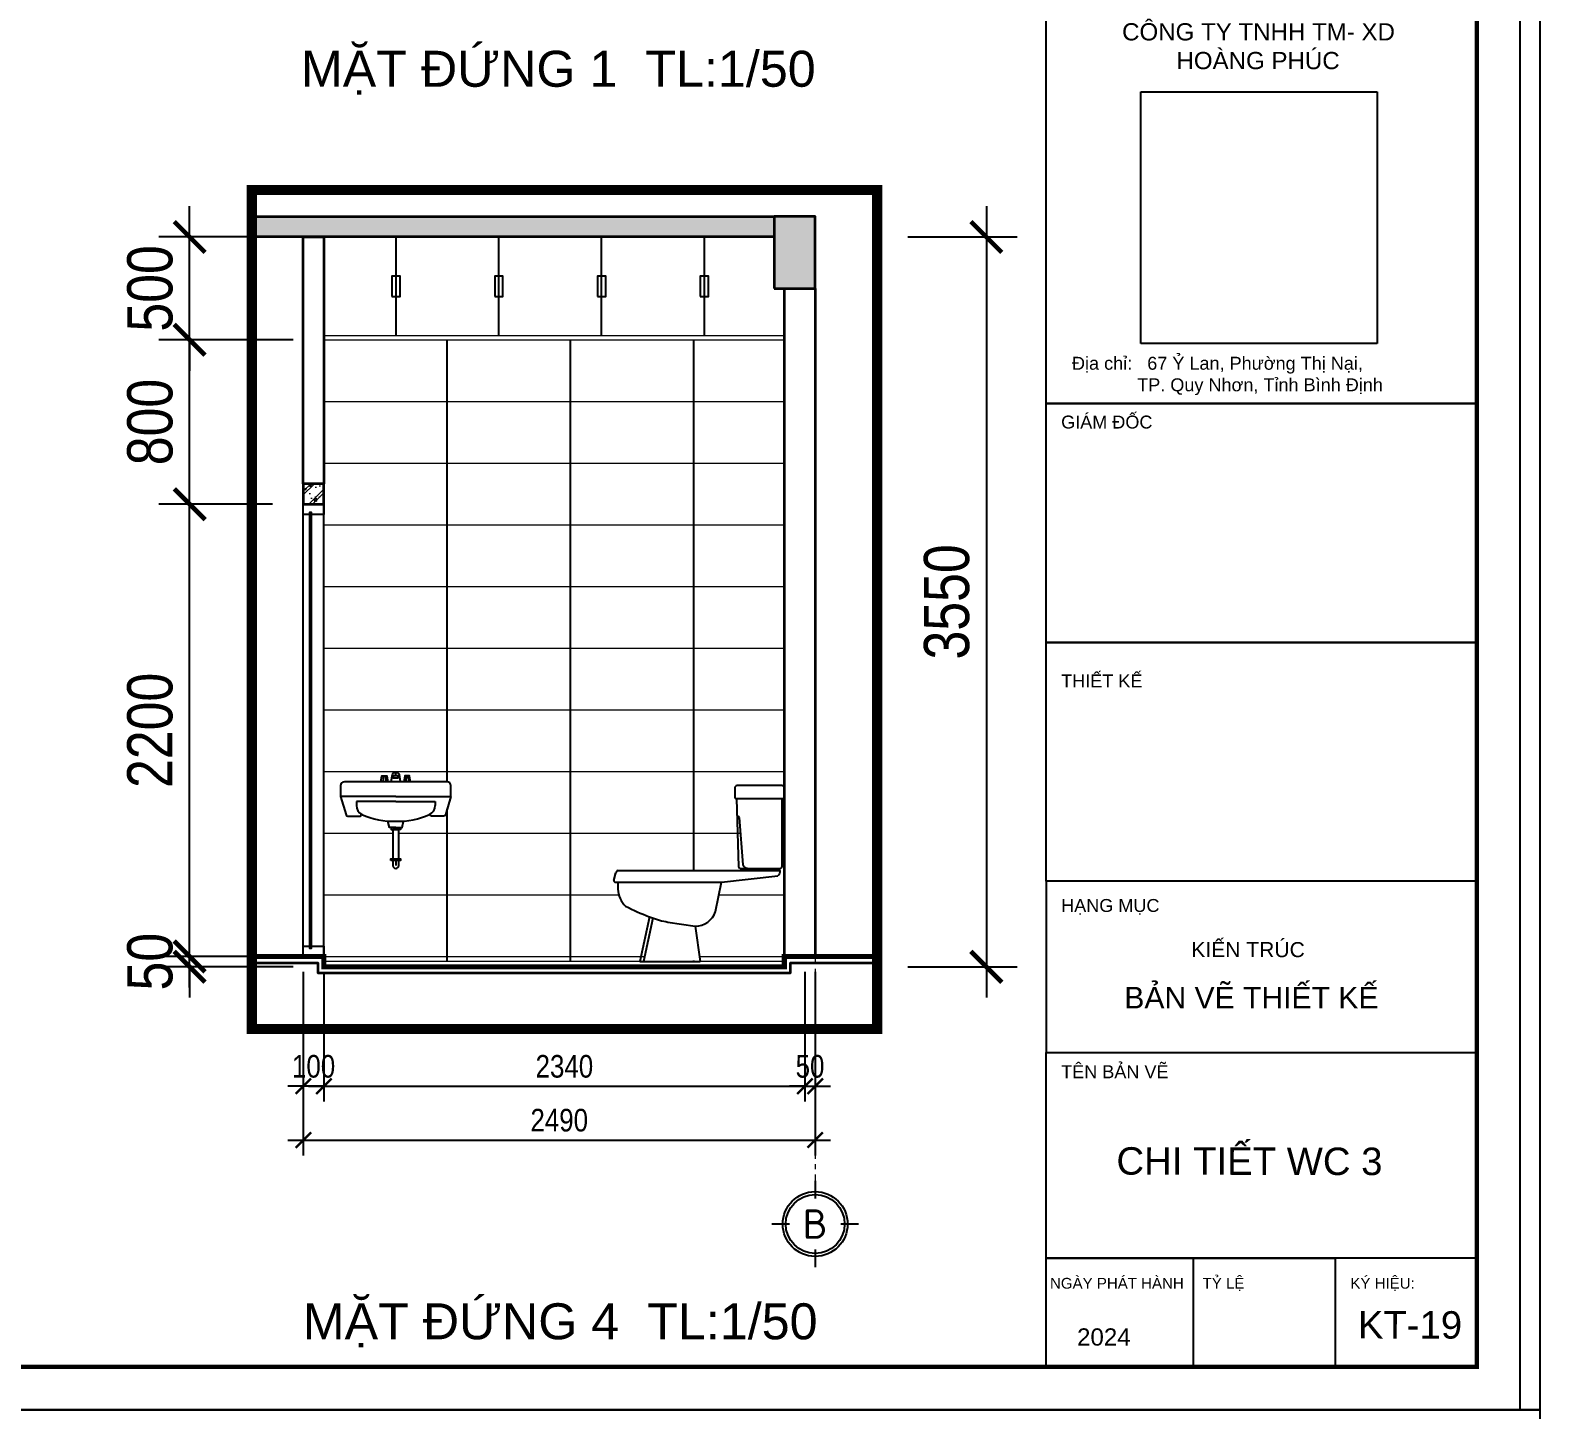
# Model space of a CAD drawing. Header units: inches. Extents: x 236662 to 497023, y -248575 to 81795.
# Drawn here: x 292805 to 300149, y -223672 to -216961 of the extents above; entities that cross this region are included whole.
import ezdxf
from ezdxf.enums import TextEntityAlignment as Align

# ---------------------------------------------------------------- set-up
doc = ezdxf.new("R2010")
doc.units = ezdxf.units.IN
doc.header["$LTSCALE"] = 10
doc.header["$MEASUREMENT"] = 0
doc.linetypes.add('ACAD_ISO02W100', pattern=[15, 12, -3])
doc.linetypes.add('CENTER', pattern=[2, 1.25, -0.25, 0.25, -0.25])
for name, color, linetype in [('01. HP_TEXT', 9, 'Continuous'), ('04. HP_CUA', 153, 'Continuous'), ('07. HP_KY HIEU', 43, 'Continuous'), ('07. HP_KY HIEU @ 1', 43, 'Continuous'), ('08. HP_DIM', 118, 'Continuous'), ('10. HP_VAT DUNG 1', 144, 'Continuous'), ('hach', 7, 'Continuous'), ('TEXT', 2, 'Continuous')]:
    doc.layers.add(name, color=color, linetype=linetype)
for name, color, linetype, lineweight in [('02. HP_BE TONG', 1, 'Continuous', 35), ('03. HP_TUONG', 2, 'Continuous', 35), ('05. HP_TRUC', 251, 'CENTER', 5), ('06. HP_THAY 1', 134, 'Continuous', 15), ('06. HP_THAY 2', 147, 'Continuous', 13), ('09_HP_HATCH', 8, 'Continuous', 5)]:
    doc.layers.add(name, color=color, linetype=linetype, lineweight=lineweight)
doc.layers.add('Tpl_Bound', color=1, linetype='Continuous', plot=False)
doc.styles.add('ISOCP50', font='isocpeur.ttf')
doc.styles.get("Standard").update_dxf_attribs({"font": 'arial.ttf'})
doc.styles.add('TA1', font='arial.ttf')
doc.styles.add('TEXT (none)', font='arial.ttf')
doc.styles.add('text2', font='VHELVCN.TTF')
doc.dimstyles.new('AL-100', dxfattribs={"dimtxt": 220, "dimasz": 150, "dimexe": 150, "dimexo": 150, "dimgap": 80, "dimtad": 1, "dimdec": 0, "dimzin": 9, "dimtxsty": 'text2', "dimblk": 'ARCHTICK', "dimcen": 1, "dimdle": 150, "dimclrd": 256, "dimclre": 256, "dimclrt": 7, "dimadec": 0, "dimazin": 0, "dimtfac": 1, "dimtdec": 0, "dimtix": 1, "dimtmove": 2, "dimatfit": 3, "dimldrblk": 'ARCHTICK', "dimfxl": 1, "dimtolj": 1, "dimtzin": 0, "dimlwd": -1, "dimlwe": -1, "dimarcsym": 0})
doc.dimstyles.new('AL-100 (1-50)', dxfattribs={"dimscale": 0.5, "dimtxt": 220, "dimasz": 150, "dimexe": 150, "dimexo": 150, "dimgap": 80, "dimtad": 1, "dimdec": 0, "dimzin": 9, "dimtxsty": 'text2', "dimblk": 'ARCHTICK', "dimcen": 1, "dimdle": 150, "dimclrd": 256, "dimclre": 256, "dimclrt": 7, "dimadec": 0, "dimazin": 0, "dimtfac": 1, "dimtdec": 0, "dimtix": 1, "dimtmove": 2, "dimatfit": 3, "dimldrblk": 'ARCHTICK', "dimfxl": 1, "dimtolj": 1, "dimtzin": 0, "dimlwd": -1, "dimlwe": -1, "dimarcsym": 0})
picture_1 = doc.add_image_def('image1.jpg', size_in_pixel=(1818, 1935))

# ---------------------------------------------------------------- blocks, each defined once
blk = doc.blocks.new('KHUNG TEN A-3')
at = {"layer": '01. HP_TEXT'}
for points in [[(365.0000000000001, 116.7386527405854), (365.0000000000001, 163.3445738685962), (414.9999999999999, 163.3445738685962), (414.9999999999999, 116.7386527405854)], [(365.0000000000001, 89.04361435174019), (365.0000000000001, 116.7386527405854), (414.9999999999999, 116.7386527405854), (414.9999999999999, 89.04361435174019)], [(365.0000000000001, 61.34857596289419), (365.0000000000001, 89.04361435174019), (414.9999999999999, 89.04361435174019), (414.9999999999999, 61.34857596289419)], [(365.0000000000001, 61.34857596289419), (365.0000000000001, 41.47062960710662), (414.9999999999999, 41.47062960710662), (414.9999999999999, 61.34857596289419)], [(365.0000000000001, 17.61216440969179), (365.0000000000001, 41.47062960710662), (414.9999999999999, 41.47062960710662), (414.9999999999999, 17.61216440969179)], [(365.0000000000001, 5.000000000000682), (365.0000000000001, 17.61216440969179), (398.5623552153564, 17.61216440969179), (398.5623552153564, 5.000000000000682)], [(398.5623552153564, 5.000000000000682), (382.1247104307132, 5.000000000000682), (382.1247104307132, 17.61216440969179), (398.5623552153564, 17.61216440969179)], [(398.5623552153564, 5.000000000000682), (414.9999999999999, 5.000000000000682), (414.9999999999999, 17.61216440969179), (398.5623552153564, 17.61216440969179)]]:
    blk.add_lwpolyline(points, close=True, dxfattribs=at)
at = {"layer": '02. HP_BE TONG', "color": 1, "const_width": 0.4999999999999999}
blk.add_lwpolyline([(15.00000000000011, 5.000000000000682), (414.9999999999999, 5.000000000000682), (414.9999999999999, 292), (15.00000000000011, 292)], close=True, dxfattribs=at)
at = {"layer": '06. HP_THAY 1'}
blk.add_lwpolyline([(1.13686837721616e-13, 297), (420.0000000000001, 297), (420.0000000000001, 6.821210263296962e-13), (1.13686837721616e-13, 6.821210263296962e-13)], close=True, dxfattribs=at)
at = {"layer": 'Defpoints'}
blk.add_lwpolyline([(1.13686837721616e-13, 6.821210263296962e-13), (419.9999999999999, 6.821210263296962e-13), (419.9999999999999, 297), (1.13686837721616e-13, 297)], close=True, dxfattribs=at)
at = {"layer": '01. HP_TEXT', "color": 7, "style": 'TA1'}
for s, height, p in [('GIÁM ĐỐC', 1.5, (366.7500000000001, 113.8535454084688)), ('THIẾT KẾ', 1.5, (366.7500000000001, 83.81814191478702)), ('HẠNG MỤC', 1.5, (366.7500000000001, 57.76417565240695)), ('TÊN BẢN VẼ', 1.5, (366.7500000000001, 38.47062960710696)), ('NGÀY PHÁT HÀNH', 1.25, (365.4570158360685, 14.05616144354622)), ('TỶ LỆ', 1.25, (383.1621541026194, 14.05616144354622)), ('KÝ HIỆU:', 1.25, (400.3123552153567, 14.05616144354622)), ('2024', 2, (368.59584386667, 7.449146253301706))]:
    blk.add_text(s, height=height, dxfattribs=at).set_placement(p)
at = {"layer": '01. HP_TEXT', "style": 'TA1'}
for s, height, p in [('KIẾN TRÚC', 1.75, (388.4357243020851, 53.39363186013429)), ('BẢN VẼ THIẾT KẾ', 2.5, (388.8257329496529, 47.82272105315337))]:
    blk.add_text(s, height=height, dxfattribs=at).set_placement(p, align=Align.MIDDLE_CENTER)
at = {"layer": '01. HP_TEXT', "insert": (364.2567647546758, 160.8803418782288), "char_height": 2, "attachment_point": 1, "style": 'TA1'}
blk.add_mtext_dynamic_manual_height_columns('\\pi9.5649;CÔNG TY TNHH TM- XD \\P\\pi11.2177;      HOÀNG PHÚC', width=53.45720519136125, gutter_width=0.02545367974207942, heights=[0], dxfattribs=at)
at = {"layer": '01. HP_TEXT', "color": 7, "insert": (365.0368545205989, 122.1742613294603), "char_height": 1.5, "attachment_point": 1, "style": 'TA1'}
blk.add_mtext_dynamic_manual_height_columns('\\A1;\\pi-0.02931,l3,t7.47069,17.97069;Địa chỉ:   67 Ỷ Lan, Phường Thị Nại, \\P             TP. Quy Nhơn, Tỉnh Bình Định ', width=49.55086687546071, gutter_width=2.41112149158539, heights=[62.37116073187635], dxfattribs=at)
image = blk.add_image(picture_1, insert=(375.9901666210061, 123.7294817048407), size_in_units=(27.41258399595971, 29.176760193719495))
image.dxf.flags = 7
blk = doc.blocks.new('_ArchTick')
at = {"color": 0, "linetype": 'ByBlock', "const_width": 0.15}
blk.add_lwpolyline([(-0.5, -0.5), (0.5, 0.5)], dxfattribs=at)
blk = doc.blocks.new('*D844')
at = {"layer": '08. HP_DIM', "transparency": 16777216}
for p, q in [((294134.1237042837, -221541.7358204108), (294134.1237042837, -222172.7669657112)), ((294234.1237042837, -221737.7908513091), (294234.1237042837, -222172.7669657112)), ((294134.1237042837, -222097.7669657112), (294059.1237042837, -222097.7669657112)), ((294234.1237042837, -222097.7669657112), (294134.1237042837, -222097.7669657112)), ((294234.1237042837, -222097.7669657112), (294309.1237042837, -222097.7669657112))]:
    blk.add_line(p, q, dxfattribs=at)
at = {"layer": 'Defpoints', "color": 0, "transparency": 16777216}
for p in [(294134.1237042837, -221466.7358204108), (294234.1237042837, -221662.7908513091), (294134.1237042837, -222097.7669657112)]:
    blk.add_point(p, dxfattribs=at)
at = {"layer": '08. HP_DIM', "transparency": 16777216, "xscale": 75, "yscale": 75, "zscale": 75}
blk.add_blockref('_ArchTick', (294134.1237042837, -222097.7669657112), dxfattribs=at)
at = {"layer": '08. HP_DIM', "transparency": 16777216, "xscale": 75, "yscale": 75, "zscale": 75, "rotation": 180}
blk.add_blockref('_ArchTick', (294234.1237042837, -222097.7669657112), dxfattribs=at)
at = {"layer": '08. HP_DIM', "color": 7, "transparency": 16777216, "insert": (294184.1237042837, -222001.5936323778), "char_height": 110, "attachment_point": 5, "style": 'text2'}
blk.add_mtext('\\A1;100', dxfattribs=at)
blk = doc.blocks.new('*D845')
at = {"layer": '08. HP_DIM', "transparency": 16777216}
for p, q in [((294234.1237042837, -221541.7358204108), (294234.1237042837, -222172.7669657112)), ((296574.1237042837, -221541.7358204108), (296574.1237042837, -222172.7669657112)), ((294159.1237042837, -222097.7669657112), (296649.1237042837, -222097.7669657112))]:
    blk.add_line(p, q, dxfattribs=at)
at = {"layer": 'Defpoints', "color": 0, "transparency": 16777216}
for p in [(294234.1237042837, -221466.7358204108), (296574.1237042837, -221466.7358204108), (296574.1237042837, -222097.7669657112)]:
    blk.add_point(p, dxfattribs=at)
at = {"layer": '08. HP_DIM', "transparency": 16777216, "xscale": 75, "yscale": 75, "zscale": 75, "rotation": 180}
blk.add_blockref('_ArchTick', (294234.1237042837, -222097.7669657112), dxfattribs=at)
at = {"layer": '08. HP_DIM', "transparency": 16777216, "xscale": 75, "yscale": 75, "zscale": 75}
blk.add_blockref('_ArchTick', (296574.1237042837, -222097.7669657112), dxfattribs=at)
at = {"layer": '08. HP_DIM', "color": 7, "transparency": 16777216, "insert": (295404.1237042837, -222001.5936323778), "char_height": 110, "attachment_point": 5, "style": 'text2'}
blk.add_mtext('\\A1;2340', dxfattribs=at)
blk = doc.blocks.new('*D846')
at = {"layer": '08. HP_DIM', "transparency": 16777216}
for p, q in [((296574.1237042837, -221541.7358204108), (296574.1237042837, -222172.7669657112)), ((296624.1237042838, -221737.7908513091), (296624.1237042838, -222172.7669657112)), ((296574.1237042837, -222097.7669657112), (296499.1237042837, -222097.7669657112)), ((296574.1237042837, -222097.7669657112), (296624.1237042838, -222097.7669657112)), ((296624.1237042838, -222097.7669657112), (296699.1237042838, -222097.7669657112))]:
    blk.add_line(p, q, dxfattribs=at)
at = {"layer": 'Defpoints', "color": 0, "transparency": 16777216}
for p in [(296574.1237042837, -221466.7358204108), (296624.1237042838, -221662.7908513091), (296624.1237042838, -222097.7669657112)]:
    blk.add_point(p, dxfattribs=at)
at = {"layer": '08. HP_DIM', "transparency": 16777216, "xscale": 75, "yscale": 75, "zscale": 75}
blk.add_blockref('_ArchTick', (296574.1237042837, -222097.7669657112), dxfattribs=at)
at = {"layer": '08. HP_DIM', "transparency": 16777216, "xscale": 75, "yscale": 75, "zscale": 75, "rotation": 180}
blk.add_blockref('_ArchTick', (296624.1237042838, -222097.7669657112), dxfattribs=at)
at = {"layer": '08. HP_DIM', "color": 7, "transparency": 16777216, "insert": (296599.1237042837, -222001.5936323778), "char_height": 110, "attachment_point": 5, "style": 'text2'}
blk.add_mtext('\\A1;50', dxfattribs=at)
blk = doc.blocks.new('*D847')
at = {"layer": '08. HP_DIM', "transparency": 16777216}
for p, q in [((294134.1237042837, -221541.7358204108), (294134.1237042837, -222434.6560630531)), ((296624.1237042838, -221541.7358204108), (296624.1237042838, -222434.6560630531)), ((294059.1237042837, -222359.6560630531), (296699.1237042838, -222359.6560630531))]:
    blk.add_line(p, q, dxfattribs=at)
at = {"layer": 'Defpoints', "color": 0, "transparency": 16777216}
for p in [(294134.1237042837, -221466.7358204108), (296624.1237042838, -221466.7358204108), (296624.1237042838, -222359.6560630531)]:
    blk.add_point(p, dxfattribs=at)
at = {"layer": '08. HP_DIM', "transparency": 16777216, "xscale": 75, "yscale": 75, "zscale": 75, "rotation": 180}
blk.add_blockref('_ArchTick', (294134.1237042837, -222359.6560630531), dxfattribs=at)
at = {"layer": '08. HP_DIM', "transparency": 16777216, "xscale": 75, "yscale": 75, "zscale": 75}
blk.add_blockref('_ArchTick', (296624.1237042838, -222359.6560630531), dxfattribs=at)
at = {"layer": '08. HP_DIM', "color": 7, "transparency": 16777216, "insert": (295379.1237042837, -222263.4827297198), "char_height": 110, "attachment_point": 5, "style": 'text2'}
blk.add_mtext('\\A1;2490', dxfattribs=at)
blk = doc.blocks.new('grid test1')
at = {"ltscale": 20}
for p, q in [((-7.275957614183426e-12, 440.0000000133296), (-7.275957614183426e-12, 260)), ((-260.0000000000073, 0), (-440.0000000133296, 0)), ((440.0000000133223, 0), (259.9999999999927, 0)), ((-7.275957614183426e-12, -260), (-7.275957614183426e-12, -440.0000000133223))]:
    blk.add_line(p, q, dxfattribs=at)
at = {"color": 251, "ltscale": 20, "true_color": 0x636466}
for radius in [330, 300]:
    blk.add_circle((-7.275957614183426e-12, 0), radius, dxfattribs=at)
at = {"layer": '01. HP_TEXT', "color": 2, "ltscale": 20, "true_color": 0xf1eb1f, "style": 'ISOCP50'}
blk.add_attdef('GRID', text='', height=300, dxfattribs=at).set_placement((-36.88435230051255, 0.310871269350173), align=Align.MIDDLE_CENTER)
blk = doc.blocks.new('*U308')
for p, q in [((0, 50), (0, 2150)), ((100, 50), (100, 2150))]:
    blk.add_line(p, q)
for points in [[(1.818989403545856e-12, 2150), (60, 2150), (59.99999999999818, 2160), (70.00000000000182, 2160), (70.00000000000182, 2150), (100, 2150), (100, 2200), (0, 2200)], [(0, 0), (100, 0), (100, 50), (70, 50), (69.99999999999818, 40), (60, 40), (60, 50), (0, 50)]]:
    blk.add_lwpolyline(points, close=True)
at = {"color": 8}
blk.add_lwpolyline([(70, 40), (60, 40), (60, 2160), (70, 2160)], close=True, dxfattribs=at)
blk = doc.blocks.new('ÂSDASD')
for p, q in [((-244.9101019563968, 774.4647967221099), (-12.65091402188409, 774.4650113308744)), ((-240.3693611043855, 774.4648009177763), (-230.4816284556291, 440.9885050019075)), ((-19.47182986006374, 774.4650050282944), (-19.47152165777516, 440.9147204166511)), ((-227.520268620865, 680.9053445277386), (-209.3156931747799, 452.2043664456869)), ((-837.0891719521023, 375.6998107900145), (-828.2937284217915, 413.2555069985683)), ((-829.5408885874203, 367.5005732266582), (-314.1909202917013, 367.501049412851)), ((-817.3442577662645, 367.500584496418), (-817.3442263483303, 333.4986635921232)), ((-342.8978089341545, 224.0614482083765), (-314.1909202917013, 367.501049412851)), ((-314.1254209658364, 366.8658242004749), (-39.46526633785106, 398.4391388179793)), ((-664.4735847163247, 198.8166204362933), (-711.634271623625, -19.46689136236091)), ((-648.1331840576022, 192.7998497056833), (-693.9939294027281, -19.46687506258604)), ((-574.6622892377782, 173.0788201641408), (-441.1780518330634, 153.7150303036324)), ((-441.1780518330634, 153.7150303036324), (-418.2897666649594, -19.46689136236091)), ((-711.634271623625, -19.46689136236091), (-418.2897666649594, -19.46689136236091))]:
    blk.add_line(p, q)
for points in [[(-249.4476591563434, 824.7182637519436), (-249.4476165720844, 778.6316372670408)], [(-19.64540783874691, 836.7090903317148), (-237.8443714595051, 836.7088887146674)], [(-8.052616639470216, 778.6650043995178), (-8.052659804816358, 825.3804615313711)], [(-223.6333889116067, 434.3839019066363), (-26.26603099604836, 434.3840842751379)]]:
    blk.add_lwpolyline(points)
blk.add_lwpolyline([(-818.7877564214868, 423.3680007349467), (-29.61942874500079, 423.1554116622747, -0.2809809046436233), (-39.46526633778151, 398.439138817999)], format="xyb")
for centre, radius, start, end in [((-237.5973313804134, 824.8602850148163), 11.85117877834649, 91.19442795063866, 180.6866332794143), ((-19.89242602145532, 824.8604861753411), 11.85117877834649, 359.31347260448, 88.8056779369778), ((-243.0637679121573, 781.0293789093557), 6.81928799039798, 200.5859274006083, 254.2909957416576), ((-14.49726019758964, 781.0295901060454), 6.81928799039798, 285.7091101423816, 339.4141784841807), ((-237.0219341777847, 677.3485610327334), 10.14555849553105, 20.52251479184294, 94.3404402626027), ((-223.1646556125488, 441.722659537365), 7.353711611707942, 185.7296435720911, 266.3454292950557), ((-188.1830465160892, 456.2749929610291), 21.52112346112405, 190.9029285120492, 272.8831872799423), ((-26.78069504437735, 441.7228409972158), 7.353711611707942, 273.6546765880499, 353.690859132469), ((-830.3955095760757, 374.2879259975452), 6.840945451546858, 168.0892731194175, 277.1765586840863), ((-811.3553220291506, 406.8571840956574), 18.1065774538656, 114.2351525081217, 159.3064160185092), ((-703.2890581378015, 335.2429998542066), 114.0685061904604, 180.876201546859, 227.7428512316219), ((-294.3223612356232, 1175.448830264097), 1044.424435522945, 242.2888022318508, 249.2022761097903), ((-440.3740229933173, 256.4180874552112), 102.7062043435487, 269.5514591368556, 341.6367263828039), ((-294.3223612356232, 1175.448830264097), 1044.424435522945, 249.2338921108225, 249.8460311147992), ((-483.3950504623936, 659.8146356673678), 495.2186011927383, 249.8271804213469, 259.3798587715783)]:
    blk.add_arc(centre, radius, start, end)
blk = doc.blocks.new('LAVABO1F')
at = {"linetype": 'CENTER'}
blk.add_line((0, 8.29844273309186), (0, 8.470974119489199), dxfattribs=at)
at = {"linetype": 'Continuous'}
for p, q in [((-0.6277872854093403, 8.301349560291925), (-0.6527872854094312, 8.001349560291914)), ((-0.5277872854094312, 8.301349560291925), (-0.5027872854093403, 8.001349560291914)), ((0.5278452712591388, 8.301349560291925), (0.5028452712590479, 8.001349560291914)), ((0.6278452712590479, 8.301349560291925), (0.6528452712591388, 8.001349560291914)), ((0, 7), (-2, 7)), ((-2, 7), (-2, 6.796764664924126)), ((0, 7), (2, 7)), ((2, 7), (2, 6.796764664924126)), ((0, 4), (0, 3.75))]:
    blk.add_line(p, q, dxfattribs=at)
for points in [[(-0.2305595665802684, 8.007313334761761), (-0.1708370321964594, 8.365648541063734, -0.3712223897056035), (-0.04440481787582939, 8.471008719664354, 0.008085724698367637), (-0.002260746435467809, 8.471008719664354, 0.008085724698367637), (0.0398833250046664, 8.471008719664354, -0.3712223897056035), (0.1663155393255238, 8.365648541063734), (0.2260548868534897, 8.007212455895399)], [(2.799999999999955, 7.25), (2.799999999999955, 7.800000000000011, 0.4142135623730951), (2.599999999999909, 8), (0, 8), (-2.599999999999909, 8, 0.4142135623730951), (-2.799999999999955, 7.800000000000011), (-2.799999999999955, 7.25)], [(0, 7.25), (-2.799999999999955, 7.25), (-2.521379563433129, 6.321265211443375, 0.3312061653634778), (-2.425596934911027, 6.25), (-1.849999999999909, 6.25, 0.4142135623730951), (-1.75, 6.349999999999994), (-1.75, 6.363751963031916)], [(0, 7.25), (2.799999999999955, 7.25), (2.521379563433129, 6.321265211443375, -0.3312061653634778), (2.425596934911027, 6.25), (1.849999999999909, 6.25, -0.4142135623730951), (1.75, 6.349999999999994), (1.75, 6.363751963031916)], [(0, 5.583386496146204), (-0.1500000000000909, 5.583386496146204), (-0.1500000000000909, 4.096179031874271, 1)], [(-0.1500000000000909, 4), (-0.1500000000000909, 3.75, 1), (0.1500000000000909, 3.75), (0.1500000000000909, 4)]]:
    blk.add_lwpolyline(points, format="xyb", dxfattribs=at)
for points in [[(-0.7527872854093403, 8.001349560291914), (-0.7027872854093857, 8.301349560291925), (-0.4527872854093857, 8.301349560291925), (-0.4027872854094312, 8.001349560291914)], [(0.7528452712590479, 8.001349560291914), (0.7028452712590934, 8.301349560291925), (0.4528452712590934, 8.301349560291925), (0.4028452712591388, 8.001349560291914)], [(0, 5.672319276644316), (-0.3216332291267463, 5.672319276644316), (-0.3992513352004607, 6.005018195002435)], [(-0.2417434330156993, 5.672319276644316), (-0.2417434330156993, 5.583386496146204), (0.1043582442580373, 5.583386496146204)], [(0.2394410079334648, 5.672319276644316), (0.2394410079334648, 5.583386496146204), (-0.1066606693402719, 5.583386496146204)], [(0.2417434330156993, 5.672319276644316), (0.2417434330156993, 5.583386496146204), (-0.1043582442580373, 5.583386496146204)], [(-0.002302425082234549, 5.672319276644316), (0.3193308040445118, 5.672319276644316), (0.3969489101182262, 6.005018195002435)], [(0.1500000000000909, 4.096179031874271), (0.1500000000000909, 5.58640921583924)]]:
    blk.add_lwpolyline(points, dxfattribs=at)
for points in [[(-0.139996852853983, 8.29844273309186), (-0.139996852853983, 8.19225685217566), (0.1289824728007716, 8.19225685217566), (0.1289824728007716, 8.29844273309186)], [(-0.25, 4), (-0.25, 4.096179031874271), (0.2436569849733132, 4.096179031874271), (0.2436569849733132, 4)]]:
    blk.add_lwpolyline(points, close=True, dxfattribs=at)
for centre, radius, start, end in [((-1.5, 6.796764664924126), 0.5, 180, 244.1020676661733), ((-0.1875, 9.5), 3.505018723202488, 244.1020676661733, 273.0664855011259), ((0.1875, 9.5), 3.505018723202488, 266.9335144988741, 295.8979323338267), ((1.5, 6.796764664924126), 0.5, 295.8979323338267, 0)]:
    blk.add_arc(centre, radius, start, end, dxfattribs=at)
blk = doc.blocks.new('*D1265')
at = {"layer": '08. HP_DIM', "transparency": 16777216}
for p, q in [((293581.1867883346, -221466.7358204109), (293581.1867883346, -221316.7358204109)), ((294084.1237042838, -221466.7358204109), (293431.1867883346, -221466.7358204109)), ((293581.1867883346, -221516.7358204109), (293581.1867883346, -221466.7358204109)), ((294084.1237042838, -221516.7358204109), (293431.1867883346, -221516.7358204109)), ((293581.1867883346, -221516.7358204109), (293581.1867883346, -221666.7358204109))]:
    blk.add_line(p, q, dxfattribs=at)
at = {"layer": 'Defpoints', "color": 0, "transparency": 16777216}
for p in [(293581.1867883346, -221466.7358204109), (294234.1237042838, -221466.7358204109), (294234.1237042838, -221516.7358204109)]:
    blk.add_point(p, dxfattribs=at)
at = {"layer": '08. HP_DIM', "transparency": 16777216, "xscale": 150, "yscale": 150, "zscale": 150}
for p, rotation in [((293581.1867883346, -221466.7358204109), 270), ((293581.1867883346, -221516.7358204109), 90)]:
    blk.add_blockref('_ArchTick', p, dxfattribs=dict(at, rotation=rotation))
at = {"layer": '08. HP_DIM', "color": 7, "transparency": 16777216, "insert": (293388.8401216678, -221491.7358204109), "char_height": 220, "attachment_point": 5, "rotation": 90, "style": 'text2'}
blk.add_mtext('\\A1;50', dxfattribs=at)
blk = doc.blocks.new('*D1266')
at = {"layer": '08. HP_DIM', "transparency": 16777216}
for p, q in [((293581.1867883348, -221616.7358204109), (293581.1867883348, -219116.7358204109)), ((293984.1237042838, -219266.7358204109), (293431.1867883348, -219266.7358204109)), ((294084.1237042838, -221466.7358204109), (293431.1867883348, -221466.7358204109))]:
    blk.add_line(p, q, dxfattribs=at)
at = {"layer": 'Defpoints', "color": 0, "transparency": 16777216}
for p in [(293581.1867883348, -219266.7358204109), (294134.1237042838, -219266.7358204109), (294234.1237042838, -221466.7358204109)]:
    blk.add_point(p, dxfattribs=at)
at = {"layer": '08. HP_DIM', "transparency": 16777216, "xscale": 150, "yscale": 150, "zscale": 150}
for p, rotation in [((293581.1867883348, -219266.7358204109), 90), ((293581.1867883348, -221466.7358204109), 270)]:
    blk.add_blockref('_ArchTick', p, dxfattribs=dict(at, rotation=rotation))
at = {"layer": '08. HP_DIM', "color": 7, "transparency": 16777216, "insert": (293388.840121668, -220366.7358204109), "char_height": 220, "attachment_point": 5, "rotation": 90, "style": 'text2'}
blk.add_mtext('\\A1;2200', dxfattribs=at)
blk = doc.blocks.new('*D1267')
at = {"layer": '08. HP_DIM', "transparency": 16777216}
for p, q in [((293581.186788335, -219416.7358204109), (293581.186788335, -218317.0021855172)), ((294084.1237042841, -218467.0021855172), (293431.186788335, -218467.0021855172)), ((293984.1237042838, -219266.7358204109), (293431.186788335, -219266.7358204109))]:
    blk.add_line(p, q, dxfattribs=at)
at = {"layer": 'Defpoints', "color": 0, "transparency": 16777216}
for p in [(293581.186788335, -218467.0021855172), (294234.1237042841, -218467.0021855172), (294134.1237042838, -219266.7358204109)]:
    blk.add_point(p, dxfattribs=at)
at = {"layer": '08. HP_DIM', "transparency": 16777216, "xscale": 150, "yscale": 150, "zscale": 150}
for p, rotation in [((293581.186788335, -218467.0021855172), 90), ((293581.186788335, -219266.7358204109), 270)]:
    blk.add_blockref('_ArchTick', p, dxfattribs=dict(at, rotation=rotation))
at = {"layer": '08. HP_DIM', "color": 7, "transparency": 16777216, "insert": (293388.8401216682, -218866.8690029641), "char_height": 220, "attachment_point": 5, "rotation": 90, "style": 'text2'}
blk.add_mtext('\\A1;800', dxfattribs=at)
blk = doc.blocks.new('*D1268')
at = {"layer": '08. HP_DIM', "transparency": 16777216}
for p, q in [((293581.1867883353, -217966.735820411), (293581.1867883353, -217816.735820411)), ((293984.1237042838, -217966.735820411), (293431.1867883353, -217966.735820411)), ((293581.1867883353, -218467.0021855172), (293581.1867883353, -217966.735820411)), ((294084.1237042841, -218467.0021855172), (293431.1867883353, -218467.0021855172)), ((293581.1867883353, -218467.0021855172), (293581.1867883353, -218617.0021855172))]:
    blk.add_line(p, q, dxfattribs=at)
at = {"layer": 'Defpoints', "color": 0, "transparency": 16777216}
for p in [(293581.1867883353, -217966.735820411), (294134.1237042838, -217966.735820411), (294234.1237042841, -218467.0021855172)]:
    blk.add_point(p, dxfattribs=at)
at = {"layer": '08. HP_DIM', "transparency": 16777216, "xscale": 150, "yscale": 150, "zscale": 150}
for p, rotation in [((293581.1867883353, -217966.735820411), 270), ((293581.1867883353, -218467.0021855172), 90)]:
    blk.add_blockref('_ArchTick', p, dxfattribs=dict(at, rotation=rotation))
at = {"layer": '08. HP_DIM', "color": 7, "transparency": 16777216, "insert": (293388.8401216685, -218216.8690029641), "char_height": 220, "attachment_point": 5, "rotation": 90, "style": 'text2'}
blk.add_mtext('\\A1;500', dxfattribs=at)
blk = doc.blocks.new('*D1269')
at = {"layer": '08. HP_DIM', "transparency": 16777216}
for p, q in [((297456.9866560047, -217816.735820411), (297456.9866560047, -221666.7358204109)), ((297075.4535035868, -217966.735820411), (297606.9866560047, -217966.735820411)), ((297075.4535035868, -221516.7358204109), (297606.9866560047, -221516.7358204109))]:
    blk.add_line(p, q, dxfattribs=at)
at = {"layer": 'Defpoints', "color": 0, "transparency": 16777216}
for p in [(296925.4535035868, -217966.735820411), (296925.4535035868, -221516.7358204109), (297456.9866560047, -221516.7358204109)]:
    blk.add_point(p, dxfattribs=at)
at = {"layer": '08. HP_DIM', "transparency": 16777216, "xscale": 150, "yscale": 150, "zscale": 150}
for p, rotation in [((297456.9866560047, -217966.735820411), 90), ((297456.9866560047, -221516.7358204109), 270)]:
    blk.add_blockref('_ArchTick', p, dxfattribs=dict(at, rotation=rotation))
at = {"layer": '08. HP_DIM', "color": 7, "transparency": 16777216, "insert": (297264.6399893379, -219741.735820411), "char_height": 220, "attachment_point": 5, "rotation": 90, "style": 'text2'}
blk.add_mtext('\\A1;3550', dxfattribs=at)

msp = doc.modelspace()

# ---------------------------------------------------------------- hatches: boundary and pattern name
at = {"layer": '09_HP_HATCH'}
h = msp.add_hatch(dxfattribs=at)
h.set_pattern_fill('CHAU-01', color=256, scale=15, pattern_type=2)
h.set_pattern_definition([(49.99999999999999, (-16728.96699358302, -27595.75728439397), (107.589027390113, -9.412820247389266), [11.25, -123.75]), (355, (-16728.96699358302, -27595.75728439397), (-20.81270004195, 112.8288200550018), [9, -99]), (100.4514, (-16720.00124158302, -27596.54168539397), (86.77640725710323, 103.415931309143), [9.5610285, -105.1713168]), (46.18420000000001, (-16728.96699358302, -27565.75728439397), (160.0861572938467, -24.82785214935271), [16.875, -185.625]), (96.6356, (-16715.62648183302, -27567.82628044397), (140.1994058323055, 146.1176806350663), [14.3415432, -157.75695]), (351.1842, (-16728.96699358302, -27565.75728439397), (140.1992917700441, 146.1177901387987), [13.5, -148.5]), (21, (-16713.96699358302, -27573.25728439397), (89.53605781776925, -60.39283359980082), [11.25, -123.75]), (326.0000000000001, (-16713.96699358302, -27573.25728439397), (36.49729978823726, 108.772506757028), [9, -99]), (71.4514, (-16706.50565863302, -27578.29002529397), (126.0333942872235, 48.37957450649286), [9.5610285, -105.1713168]), (37.50000000000001, (-16728.96699358302, -27595.75728439397), (1.8239782975936, 49.93407807469672), [0, -97.8, 0, -100.5, 0, -99.375]), (7.499999999999999, (-16728.96699358302, -27595.75728439397), (39.46043061632229, 59.16175678235403), [0, -57.3, 0, -95.55, 0, -37.875]), (327.5, (-16762.41699358302, -27595.75728439397), (80.07336542586135, -3.383230760156963), [0, -37.5, 0, -117, 0, -155.25]), (317.5, (-16777.41699358302, -27595.75728439397), (87.47792540135794, 15.01574734984766), [0, -48.75, 0, -77.69999999999999, 0, -110.25]), (45, (-16728.96699358302, -27595.75728439397), (-45.07805730064241, 45.07805730064241), []), (45, (-16728.96699358302, -27577.38228439397), (-45.07805730064241, 45.07805730064241), [])])
h.paths.add_polyline_path([(293884.1132502129, -217866.7358204109), (296424.1237042838, -217866.7358204109), (296424.1237042838, -217966.7358204109), (293884.1132502129, -217966.7358204109)])
h.paths.add_polyline_path([(296424.1237042838, -218216.7358204109), (296624.1237042838, -218216.7358204109), (296624.1237042838, -217866.7358204109), (296424.1237042838, -217866.7358204109)])
h = msp.add_hatch(dxfattribs=at)
h.set_pattern_fill('_USER', color=8, scale=300, pattern_type=0)
h.set_pattern_definition([(0, (294234.123704284, -221466.7358204108), (0, 300), [])])
edge = h.paths.add_edge_path()
edge.add_arc((296293.9932959834, -221010.4607284065), 21.5211234611462, 190.9029285122896, 270.0000529416723)
edge.add_line((296293.993315869, -221031.9818518676), (296455.8659774754, -221032.3515358426))
edge.add_arc((296455.395647455, -221025.0128803703), 7.353711611714191, 273.6670368499362, 366.3092467482161)
edge.add_line((296462.7048193482, -221024.2047462826), (296462.7045126393, -220692.2707163392))
edge.add_line((296462.7045126393, -220692.2707163392), (296241.8069813951, -220692.2709204497))
edge.add_line((296241.8069813951, -220692.2709204497), (296244.3865667147, -220779.2706996666))
edge.add_arc((296245.1544083219, -220789.3871603345), 10.14555849521879, 20.52251479172361, 94.34044026530569, ccw=False)
edge.add_line((296254.6560738785, -220785.8303768396), (296272.8606493247, -221014.531354922))
edge = h.paths.add_edge_path()
edge.add_line((295664.8321161511, -221133.2370577698), (295664.8320847332, -221099.2351368711))
edge.add_line((295664.8320847332, -221099.2351368711), (296167.9854222078, -221099.2346719546))
edge.add_line((296167.9854222078, -221099.2346719546), (296139.2785335652, -221242.6742731598))
edge.add_arc((296041.8023195061, -221210.3176339121), 102.7062043437929, 269.5514591357851, 341.6367263832182, ccw=False)
edge.add_line((296040.9982906666, -221313.0206910639), (295907.5140532611, -221293.6569012033))
edge.add_arc((295998.7812920373, -220806.921085699), 495.2186011939219, 249.8988760305278, 259.37985877211463, ccw=False)
edge.add_arc((296187.8539812642, -220291.286891103), 1044.424435523523, 242.2888022266159, 249.88002591294452, ccw=False)
edge.add_arc((295778.8872843622, -221131.4927215403), 114.0685061905039, 180.8762015297265, 227.742851185258, ccw=False)
edge = h.paths.add_edge_path()
edge.add_line((296040.9982906664, -221313.0206910639), (296063.8865758345, -221486.2026127299))
edge.add_line((296063.8865758345, -221486.2026127299), (295788.1824095751, -221486.2026127299))
edge.add_line((295788.1824095751, -221486.2026127299), (295834.0431584418, -221273.9358716619))
edge.add_arc((295998.7812920368, -220806.9210857013), 495.2186011916047, 250.5698513880115, 259.3798587721535)
edge.add_line((295907.5140532614, -221293.6569012034), (296040.9982906664, -221313.0206910639))
h.paths.add_polyline_path([(294569.4812160963, -220848.4435677278), (294598.2455692228, -220848.4435677278), (294598.2455692227, -220991.0387699767), (294569.4812160961, -220991.0387699767)])
h.paths.add_polyline_path([(294234.123704284, -218467.0021855171), (296474.1237042773, -218467.0021855171), (296474.1237042773, -221491.7358204108), (294234.123704284, -221491.7358204108)])
h = msp.add_hatch(dxfattribs=at)
h.set_pattern_fill('CHAU-01', color=256, scale=15, pattern_type=2)
h.set_pattern_definition([(49.99999999999999, (188936.4161638403, -302330.6088074584), (107.589027390113, -9.412820247389266), [11.25, -123.75]), (355, (188936.4161638403, -302330.6088074584), (-20.81270004195, 112.8288200550018), [9, -99]), (100.4514, (188945.3819158403, -302331.3932084584), (86.77640725710323, 103.415931309143), [9.5610285, -105.1713168]), (46.18420000000001, (188936.4161638403, -302300.6088074584), (160.0861572938467, -24.82785214935271), [16.875, -185.625]), (96.6356, (188949.7566755902, -302302.6778035084), (140.1994058323055, 146.1176806350663), [14.3415432, -157.75695]), (351.1842, (188936.4161638403, -302300.6088074584), (140.1992917700441, 146.1177901387987), [13.5, -148.5]), (21, (188951.4161638403, -302308.1088074584), (89.53605781776925, -60.39283359980082), [11.25, -123.75]), (326.0000000000001, (188951.4161638403, -302308.1088074584), (36.49729978823726, 108.772506757028), [9, -99]), (71.4514, (188958.8774987903, -302313.1415483584), (126.0333942872235, 48.37957450649286), [9.5610285, -105.1713168]), (37.50000000000001, (188936.4161638403, -302330.6088074584), (1.8239782975936, 49.93407807469672), [0, -97.8, 0, -100.5, 0, -99.375]), (7.499999999999999, (188936.4161638403, -302330.6088074584), (39.46043061632229, 59.16175678235403), [0, -57.3, 0, -95.55, 0, -37.875]), (327.5, (188902.9661638403, -302330.6088074584), (80.07336542586135, -3.383230760156963), [0, -37.5, 0, -117, 0, -155.25]), (317.5, (188887.9661638403, -302330.6088074584), (87.47792540135794, 15.01574734984766), [0, -48.75, 0, -77.69999999999999, 0, -110.25]), (45, (188936.4161638403, -302330.6088074584), (-45.07805730064241, 45.07805730064241), []), (45, (188936.4161638403, -302312.2338074584), (-45.07805730064241, 45.07805730064241), [])])
h.paths.add_polyline_path([(294134.1237042844, -219166.7358204108), (294134.1237042844, -219266.7358204108), (294234.1237042844, -219266.7358204108), (294234.1237042844, -219166.7358204108)])
at = {"layer": 'hach'}
h = msp.add_hatch(dxfattribs=at)
h.set_pattern_fill('_USER', color=8, scale=600, angle=90, pattern_type=0)
h.set_pattern_definition([(90, (294234.123704284, -221466.7358204108), (-600, 3.673940397442059e-14), [])])
edge = h.paths.add_edge_path()
edge.add_line((295664.8321161511, -221133.2370577698), (295664.8320847332, -221099.2351368711))
edge.add_line((295664.8320847332, -221099.2351368711), (296167.9854222078, -221099.2346719546))
edge.add_line((296167.9854222078, -221099.2346719546), (296139.2785335652, -221242.6742731598))
edge.add_arc((296041.8023195061, -221210.3176339121), 102.7062043437929, 269.5514591357851, 341.6367263832182, ccw=False)
edge.add_line((296040.9982906666, -221313.0206910639), (295907.5140532611, -221293.6569012033))
edge.add_arc((295998.7812920373, -220806.921085699), 495.2186011939219, 249.8988760305278, 259.37985877211463, ccw=False)
edge.add_arc((296187.8539812642, -220291.286891103), 1044.424435523523, 242.2888022266159, 249.88002591294452, ccw=False)
edge.add_arc((295778.8872843622, -221131.4927215403), 114.0685061905039, 180.8762015297265, 227.742851185258, ccw=False)
edge = h.paths.add_edge_path()
edge.add_arc((295670.8210204704, -221059.8785372721), 18.10657745414617, 114.235152507563, 159.30641601888)
edge.add_line((295653.8826140775, -221053.4802143688), (295645.0871705476, -221091.0359105763))
edge.add_arc((295651.7808329235, -221092.4477953699), 6.840945451639531, 168.0892731081323, 277.1765586845789)
edge.add_line((295652.6354539122, -221099.2351481408), (296167.9854222077, -221099.2346719547))
edge.add_line((296167.9854222077, -221099.2346719547), (296167.8537571958, -221099.8925620187))
edge.add_line((296167.8537571958, -221099.8925620187), (296442.7110761616, -221068.2965825495))
edge.add_arc((296427.3791341436, -221047.8698319274), 25.54056747659684, 306.891216499535, 369.6686124561741)
edge.add_line((296452.5569137544, -221043.5803097053), (295663.388586078, -221043.3677206326))
edge = h.paths.add_edge_path()
edge.add_line((295907.5140532614, -221293.6569012034), (296040.9982906663, -221313.0206910639))
edge.add_line((296040.9982906663, -221313.0206910639), (296063.8865758345, -221486.2026127299))
edge.add_line((296063.8865758345, -221486.2026127299), (295788.1824095751, -221486.2026127299))
edge.add_line((295788.1824095751, -221486.2026127299), (295834.0431584418, -221273.9358716619))
edge.add_arc((295998.7812920368, -220806.9210857013), 495.2186011916047, 250.5698513880115, 259.3798587721535)
edge = h.paths.add_edge_path()
edge.add_arc((294833.1544530891, -220635.9120558285), 19.17623541766079, 0, 89.99999999991304)
edge.add_line((294833.1544530891, -220616.7358204108), (294334.5723322298, -220616.7358204108))
edge.add_arc((294334.5723322298, -220635.9120558283), 19.17623541754438, 90, 180.0000000003479)
edge.add_line((294315.3960968123, -220635.9120558285), (294315.3960968122, -220688.646703227))
edge.add_line((294315.3960968122, -220688.646703227), (294852.3306885067, -220688.646703227))
edge.add_line((294852.3306885067, -220688.646703227), (294852.3306885068, -220635.9120558285))
edge = h.paths.add_edge_path()
edge.add_line((294315.3960968122, -220688.646703227), (294852.3306885067, -220688.646703227))
edge.add_line((294852.3306885067, -220688.646703227), (294825.6162330878, -220777.6948879567))
edge.add_arc((294816.4324819206, -220774.9397626065), 9.588117708772188, 270, 343.3007557662063, ccw=False)
edge.add_line((294816.4324819206, -220784.5278803153), (294761.2435702728, -220784.5278803153))
edge.add_arc((294761.2435702728, -220774.9397626065), 9.588117708743084, 180, 270.0000000003478, ccw=False)
edge.add_line((294751.655452564, -220774.9397626065), (294751.655452564, -220773.6212082038))
edge.add_arc((294727.6851582921, -220732.1034406522), 47.94058854400646, 299.9999999997669, 360)
edge.add_line((294775.6257468361, -220732.1034406521), (294775.6257468361, -220712.6169974991))
edge.add_line((294775.6257468361, -220712.6169974991), (294392.1010384829, -220712.6169974991))
edge.add_line((294392.1010384829, -220712.6169974991), (294392.1010384829, -220732.1034406522))
edge.add_arc((294440.041627027, -220732.1034406522), 47.9405885441231, 180, 240.0000000000001)
edge.add_line((294416.0713327549, -220773.6212082038), (294416.0713327549, -220774.9397626065))
edge.add_arc((294406.4832150462, -220774.9397626065), 9.588117708772188, -90.00000000034782, 1.7388401829521172e-10, ccw=False)
edge.add_line((294406.4832150461, -220784.5278803153), (294351.2943033983, -220784.5278803154))
edge.add_arc((294351.2943033983, -220774.9397626066), 9.588117708744825, 196.699244233294, 270.0000000003478, ccw=False)
edge.add_line((294342.110552231, -220777.6948879567), (294315.3960968122, -220688.646703227))
h.paths.add_polyline_path([(294234.1237042843, -218467.0021855171), (296474.1237042776, -218467.0021855171), (296474.1237042776, -221491.7358204108), (294234.1237042843, -221491.7358204108)])

# ---------------------------------------------------------------- linework, layer by layer
at = {"layer": '02. HP_BE TONG'}
for points in [[(293884.1132502129, -217866.7358204109), (296424.1237042838, -217866.7358204109), (296424.1237042838, -217966.7358204109), (293884.1132502129, -217966.7358204109)], [(296424.1237042838, -218216.7358204109), (296624.1237042838, -218216.7358204109), (296624.1237042838, -217866.7358204109), (296424.1237042838, -217866.7358204109)], [(294134.1237042844, -219166.7358204108), (294134.1237042844, -219266.7358204108), (294234.1237042844, -219266.7358204108), (294234.1237042844, -219166.7358204108)]]:
    msp.add_lwpolyline(points, close=True, dxfattribs=at)
at = {"layer": '02. HP_BE TONG', "const_width": 25}
msp.add_lwpolyline([(293884.1132502129, -221466.7358204108), (294234.1237042837, -221466.7358204108), (294234.1237042837, -221516.7358204108), (296474.1237042773, -221516.7358204108), (296474.1237042773, -221466.7358204108), (296925.4535035866, -221466.7358204108)], dxfattribs=at)
at = {"layer": '02. HP_BE TONG'}
msp.add_lwpolyline([(293884.1132502129, -221496.7358204108), (294204.1237042837, -221496.7358204108), (294204.1237042837, -221546.7358204108), (296504.1237042838, -221546.7358204108), (296504.1237042838, -221496.7358204108), (296925.4535035866, -221496.7358204108)], dxfattribs=at)
at = {"layer": '03. HP_TUONG'}
for points in [[(294134.1237042837, -217966.7358204109), (294234.1237042837, -217966.7358204109), (294234.1237042844, -219166.7358204108), (294134.1237042844, -219166.7358204108)], [(296474.1237042773, -218216.7358204109), (296624.1237042838, -218216.7358204109), (296624.1237042838, -221466.7358204108), (296474.1237042773, -221466.7358204108)]]:
    msp.add_lwpolyline(points, close=True, dxfattribs=at)
at = {"layer": '05. HP_TRUC', "ltscale": 10}
msp.add_line((296624.1237042838, -218126.6932159956), (296624.1237042838, -222557.9222319625), dxfattribs=at)
at = {"layer": '06. HP_THAY 1'}
msp.add_lwpolyline([(294134.1237042844, -219266.7358204108), (294234.1237042837, -219266.7358204108), (294234.1237042837, -221466.7358204108), (294134.1237042844, -221466.7358204108)], close=True, dxfattribs=at)
at = {"layer": '06. HP_THAY 2'}
msp.add_lwpolyline([(294234.1237042836, -218467.0021855171), (296474.1237042773, -218467.0021855171), (296474.1237042773, -218447.0021855171), (294234.1237042836, -218447.0021855171)], close=True, dxfattribs=at)
at = {"layer": '07. HP_KY HIEU'}
for p, q in [((294585.1276568529, -218447.002185517), (294585.1276568529, -217966.7358204107)), ((295085.1276568529, -218447.002185517), (295085.1276568529, -217966.7358204107)), ((295585.1276568529, -218447.0021855171), (295585.1276568529, -217966.7358204107)), ((296085.1276568529, -218447.0021855171), (296085.1276568529, -217966.7358204107))]:
    msp.add_line(p, q, dxfattribs=at)
at = {"layer": '07. HP_KY HIEU', "linetype": 'ACAD_ISO02W100', "ltscale": 5, "const_width": 50}
msp.add_lwpolyline([(293884.1132502129, -217738.1898573897), (296925.4535035866, -217738.1898573897), (296925.4535035866, -221819.3816380418), (293884.1132502129, -221819.3816380418)], close=True, dxfattribs=at)
at = {"layer": '07. HP_KY HIEU'}
for points in [[(294565.1276568529, -218256.8690029639), (294605.1276568529, -218256.8690029639), (294605.1276568529, -218156.8690029639), (294565.1276568529, -218156.8690029639)], [(295065.1276568529, -218256.8690029639), (295105.1276568529, -218256.8690029639), (295105.1276568529, -218156.8690029639), (295065.1276568529, -218156.8690029639)], [(295565.1276568529, -218256.8690029639), (295605.1276568529, -218256.8690029639), (295605.1276568529, -218156.8690029639), (295565.1276568529, -218156.8690029639)], [(296065.1276568529, -218256.8690029639), (296105.1276568529, -218256.8690029639), (296105.1276568529, -218156.8690029639), (296065.1276568529, -218156.8690029639)]]:
    msp.add_lwpolyline(points, close=True, dxfattribs=at)
at = {"layer": '09_HP_HATCH', "color": 8}
msp.add_lwpolyline([(294234.123704284, -218467.0021855171), (296474.1237042773, -218467.0021855171), (296474.1237042773, -221491.7358204108), (294234.123704284, -221491.7358204108)], close=True, dxfattribs=at)
at = {"layer": 'Tpl_Bound', "color": 1}
for points in [[(282444.5499781809, -223671.7449196481), (282444.5499781809, -211219.8760565453), (300149.2264122115, -211219.8760565453), (300149.2264122115, -223671.7449196481)], [(282444.5499781809, -236123.6137827509), (282444.5499781809, -223671.7449196481), (300149.2264122115, -223671.7449196481), (300149.2264122115, -236123.6137827509)]]:
    msp.add_lwpolyline(points, close=True, dxfattribs=at)

# ---------------------------------------------------------------- block references
at = {"color": 1, "xscale": 41.92548438755171, "yscale": 41.92548438755171, "zscale": 41.92548438755171}
msp.add_blockref('KHUNG TEN A-3', (282444.5499781809, -223671.7449196481, -318.6113195437673), dxfattribs=at)
at = {"layer": '04. HP_CUA', "xscale": -1}
msp.add_blockref('*U308', (294234.1237042837, -221466.7358204108), dxfattribs=at)
at = {"layer": '07. HP_KY HIEU @ 1', "ltscale": 20}
ref = msp.add_blockref('grid test1', (296624.1237042838, -222768.1322320033), dxfattribs=dict(at, xscale=0.477750000078231, yscale=0.477750000078231, zscale=0.477750000078231))
ref.add_attrib('GRID', 'B', dxfattribs={"layer": 'TEXT', "ltscale": 20, "height": 143.325, "style": 'ISOCP50'}).set_placement((296624.1237042838, -222768.1322320033), align=Align.MIDDLE_CENTER)
at = {"layer": '10. HP_VAT DUNG 1', "xscale": 95.88117708830396, "yscale": 95.88117708830396, "zscale": 95.88117708830396}
msp.add_blockref('LAVABO1F', (294583.8633926595, -221383.7852371172), dxfattribs=at)
at = {"layer": '10. HP_VAT DUNG 1'}
msp.add_blockref('ÂSDASD', (296482.1763424994, -221472.2689290484), dxfattribs=at)

# ---------------------------------------------------------------- texts
at = {"char_height": 133.4265039209986, "attachment_point": 1, "rotation": 359.8985643057836}
for s, width, insert in [('CHI TIẾT WC 3', 1796.113582652567, (298089.7593662314, -222394.3399456176, -318.6113195437673)), ('KT-19', 522.0024563053396, (299263.9840563183, -223191.274201057, -318.6113195437673))]:
    msp.add_mtext_dynamic_manual_height_columns(s, width=width, gutter_width=3.494028292088888, heights=[0], dxfattribs=dict(at, insert=insert))
at = {"layer": '01. HP_TEXT', "style": 'TEXT (none)'}
for s, p in [('MẶT ĐỨNG 1  TL:1/50', (294122.2405537739, -217235.9410995403, -234.3542977693351)), ('MẶT ĐỨNG 4  TL:1/50', (294131.3256785125, -223328.7211708145, -234.3542977693351))]:
    msp.add_text(s, height=175, dxfattribs=at).set_placement(p)

# ---------------------------------------------------------------- dimensions: what is measured, and where the dimension line sits
at = {"layer": '08. HP_DIM'}
for base, p1, p2, picture, middle in [((293581.1867883353, -217966.735820411), (294234.123704284, -218467.0021855171), (294134.1237042837, -217966.7358204109), '*D1268', (293388.8401216685, -218216.8690029641)), ((297456.9866560047, -221516.7358204109), (296925.4535035866, -217966.7358204109), (296925.4535035866, -221516.7358204108), '*D1269', (297264.6399893379, -219741.735820411)), ((293581.186788335, -218467.0021855172), (294134.1237042837, -219266.7358204108), (294234.123704284, -218467.0021855171), '*D1267', (293388.8401216682, -218866.8690029641)), ((293581.1867883348, -219266.7358204109), (294234.1237042837, -221466.7358204108), (294134.1237042837, -219266.7358204108), '*D1266', (293388.840121668, -220366.7358204109)), ((293581.1867883346, -221466.7358204109), (294234.1237042837, -221516.7358204108), (294234.1237042837, -221466.7358204108), '*D1265', (293388.8401216678, -221491.7358204109))]:
    dim = msp.add_linear_dim(base=base, p1=p1, p2=p2, angle=90, dimstyle='AL-100', dxfattribs=at)
    dim.commit()
    dim.dimension.update_dxf_attribs({"geometry": picture, "text_midpoint": middle})
for base, p1, p2, picture, middle in [((294134.1237042837, -222097.7669657112), (294234.1237042837, -221662.7908513091), (294134.1237042837, -221466.7358204108), '*D844', (294184.1237042837, -222001.5936323778)), ((296624.1237042838, -222359.6560630531), (294134.1237042837, -221466.7358204108), (296624.1237042838, -221466.7358204108), '*D847', (295379.1237042837, -222263.4827297198)), ((296574.1237042837, -222097.7669657112), (294234.1237042837, -221466.7358204108), (296574.1237042837, -221466.7358204108), '*D845', (295404.1237042837, -222001.5936323778)), ((296624.1237042838, -222097.7669657112), (296574.1237042837, -221466.7358204108), (296624.1237042838, -221662.7908513091), '*D846', (296599.1237042837, -222001.5936323778))]:
    dim = msp.add_linear_dim(base=base, p1=p1, p2=p2, dimstyle='AL-100 (1-50)', dxfattribs=at)
    dim.commit()
    dim.dimension.update_dxf_attribs({"geometry": picture, "text_midpoint": middle})

doc.saveas('drawing.dxf')
